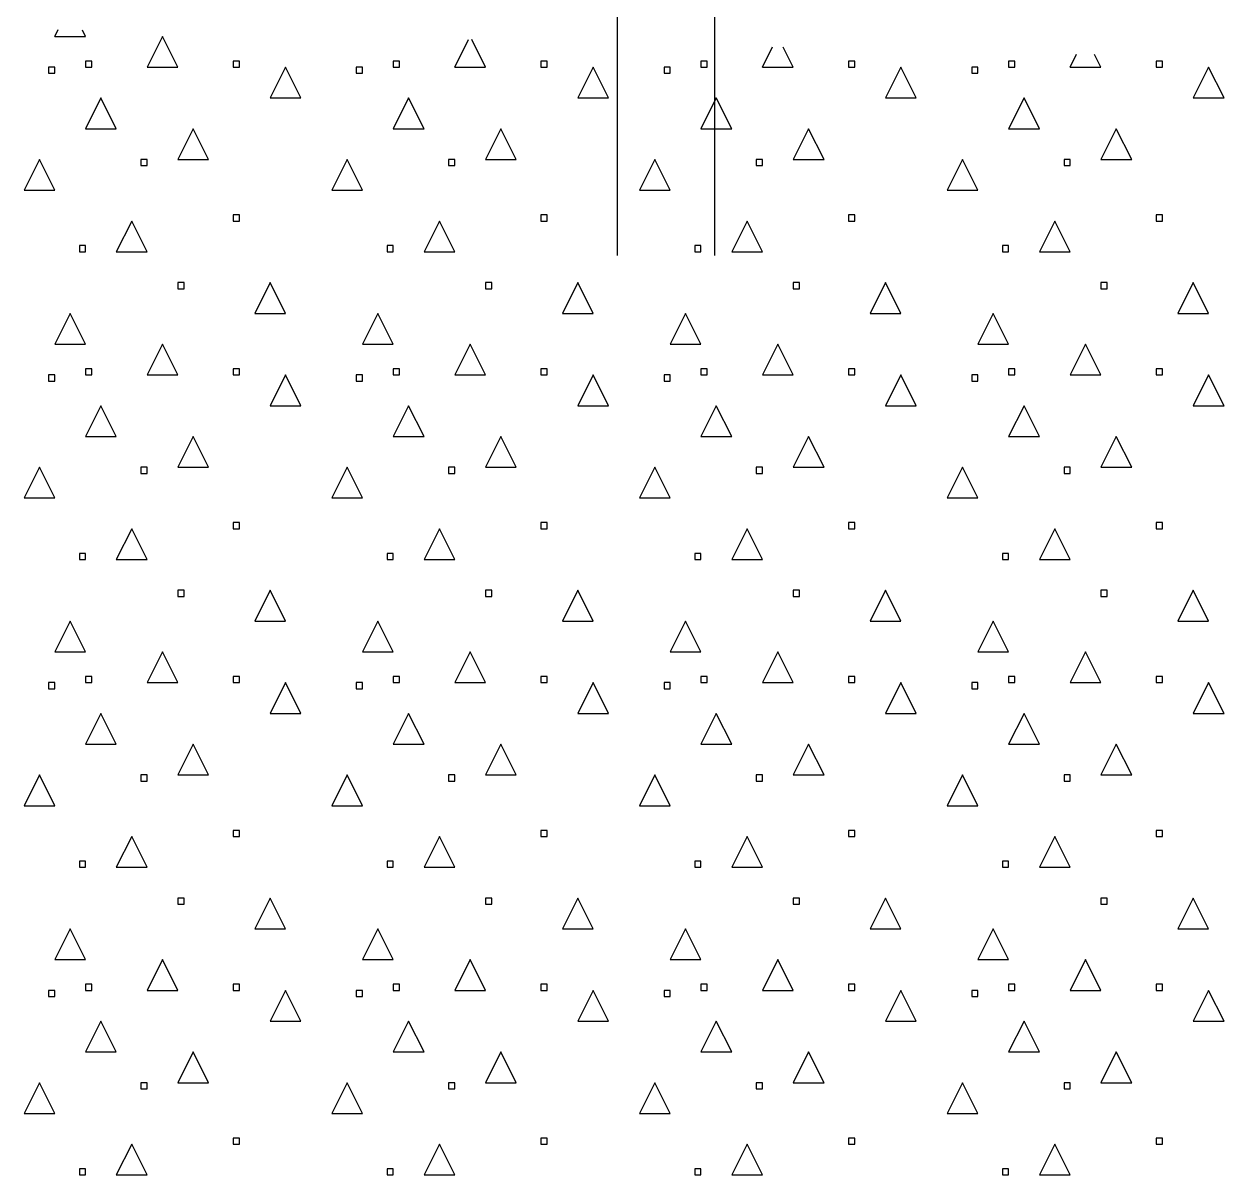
# Model space of a CAD drawing. Header units: metres. Extents: x -220 to 294, y -29 to 18.
# Drawn here: x 229.427 to 233.327, y 2.297 to 6.038 of the extents above; entities that cross this region are included whole.
import ezdxf

# ---------------------------------------------------------------- set-up
doc = ezdxf.new("R2010")
doc.units = ezdxf.units.M
doc.header["$MEASUREMENT"] = 0
doc.layers.add('Standart', color=7, linetype='Continuous')
doc.layers.add('Tarama', color=7, linetype='Continuous')

msp = doc.modelspace()

# ---------------------------------------------------------------- linework, layer by layer
at = {"layer": 'Standart', "color": 98, "linetype": 'Continuous', "lineweight": -3}
for p, q in [((231.3548, 6.1977), (231.3548, 5.285)), ((231.6715, 6.1233), (231.6715, 5.285))]:
    msp.add_line(p, q, dxfattribs=at)
at = {"layer": 'Tarama', "color": 251, "linetype": 'Continuous', "lineweight": -3}
for p, q in [((229.5273, 5.9974), (229.5386, 6.0199)), ((229.6273, 5.9974), (229.617, 6.018)), ((229.5273, 5.9974), (229.6273, 5.9974)), ((229.8773, 5.9974), (229.8273, 5.8974)), ((229.9273, 5.8974), (229.8773, 5.9974)), ((230.8273, 5.8974), (230.8724, 5.9875)), ((230.9273, 5.8974), (230.8823, 5.9873)), ((231.8273, 5.8974), (231.8603, 5.9635)), ((231.9273, 5.8974), (231.8946, 5.9627)), ((232.8273, 5.8974), (232.8483, 5.9395)), ((232.9273, 5.8974), (232.9069, 5.9381)), ((229.5273, 5.8974), (229.5073, 5.8974)), ((229.5073, 5.8974), (229.5073, 5.8774)), ((229.5273, 5.8774), (229.5273, 5.8974)), ((229.6473, 5.9174), (229.6273, 5.9174)), ((229.6273, 5.9174), (229.6273, 5.8974)), ((229.6273, 5.8974), (229.6473, 5.8974)), ((229.6473, 5.8974), (229.6473, 5.9174)), ((229.8273, 5.8974), (229.9273, 5.8974)), ((230.1273, 5.9174), (230.1073, 5.9174)), ((230.1073, 5.9174), (230.1073, 5.8974)), ((230.1073, 5.8974), (230.1273, 5.8974)), ((230.1273, 5.8974), (230.1273, 5.9174)), ((230.2773, 5.8974), (230.2273, 5.7974)), ((230.3273, 5.7974), (230.2773, 5.8974)), ((230.5273, 5.8974), (230.5073, 5.8974)), ((230.5073, 5.8974), (230.5073, 5.8774)), ((230.5273, 5.8774), (230.5273, 5.8974)), ((230.6473, 5.9174), (230.6273, 5.9174)), ((230.6273, 5.9174), (230.6273, 5.8974)), ((230.6273, 5.8974), (230.6473, 5.8974)), ((230.6473, 5.8974), (230.6473, 5.9174)), ((230.8273, 5.8974), (230.9273, 5.8974)), ((231.1273, 5.9174), (231.1073, 5.9174)), ((231.1073, 5.9174), (231.1073, 5.8974)), ((231.1073, 5.8974), (231.1273, 5.8974)), ((231.1273, 5.8974), (231.1273, 5.9174)), ((231.2773, 5.8974), (231.2273, 5.7974)), ((231.3273, 5.7974), (231.2773, 5.8974)), ((231.5273, 5.8974), (231.5073, 5.8974)), ((231.5073, 5.8974), (231.5073, 5.8774)), ((231.5273, 5.8774), (231.5273, 5.8974)), ((231.6473, 5.9174), (231.6273, 5.9174)), ((231.6273, 5.9174), (231.6273, 5.8974)), ((231.6273, 5.8974), (231.6473, 5.8974)), ((231.6473, 5.8974), (231.6473, 5.9174)), ((231.8273, 5.8974), (231.9273, 5.8974)), ((232.1273, 5.9174), (232.1073, 5.9174)), ((232.1073, 5.9174), (232.1073, 5.8974)), ((232.1073, 5.8974), (232.1273, 5.8974)), ((232.1273, 5.8974), (232.1273, 5.9174)), ((232.2773, 5.8974), (232.2273, 5.7974)), ((232.3273, 5.7974), (232.2773, 5.8974)), ((232.5273, 5.8974), (232.5073, 5.8974)), ((232.5073, 5.8974), (232.5073, 5.8774)), ((232.5273, 5.8774), (232.5273, 5.8974)), ((232.6473, 5.9174), (232.6273, 5.9174)), ((232.6273, 5.9174), (232.6273, 5.8974)), ((232.6273, 5.8974), (232.6473, 5.8974)), ((232.6473, 5.8974), (232.6473, 5.9174)), ((232.8273, 5.8974), (232.9273, 5.8974)), ((233.1273, 5.9174), (233.1073, 5.9174)), ((233.1073, 5.9174), (233.1073, 5.8974)), ((233.1073, 5.8974), (233.1273, 5.8974)), ((233.1273, 5.8974), (233.1273, 5.9174)), ((233.2773, 5.8974), (233.2273, 5.7974)), ((233.3273, 5.7974), (233.2773, 5.8974)), ((229.5073, 5.8774), (229.5273, 5.8774)), ((230.5073, 5.8774), (230.5273, 5.8774)), ((231.5073, 5.8774), (231.5273, 5.8774)), ((232.5073, 5.8774), (232.5273, 5.8774)), ((229.6773, 5.7974), (229.6273, 5.6974)), ((229.7273, 5.6974), (229.6773, 5.7974)), ((230.2273, 5.7974), (230.3273, 5.7974)), ((230.6773, 5.7974), (230.6273, 5.6974)), ((230.7273, 5.6974), (230.6773, 5.7974)), ((231.2273, 5.7974), (231.3273, 5.7974)), ((231.6773, 5.7974), (231.6273, 5.6974)), ((231.7273, 5.6974), (231.6773, 5.7974)), ((232.2273, 5.7974), (232.3273, 5.7974)), ((232.6773, 5.7974), (232.6273, 5.6974)), ((232.7273, 5.6974), (232.6773, 5.7974)), ((233.2273, 5.7974), (233.3273, 5.7974)), ((229.6273, 5.6974), (229.7273, 5.6974)), ((229.9773, 5.6974), (229.9273, 5.5974)), ((230.0273, 5.5974), (229.9773, 5.6974)), ((230.6273, 5.6974), (230.7273, 5.6974)), ((230.9773, 5.6974), (230.9273, 5.5974)), ((231.0273, 5.5974), (230.9773, 5.6974)), ((231.6273, 5.6974), (231.7273, 5.6974)), ((231.9773, 5.6974), (231.9273, 5.5974)), ((232.0273, 5.5974), (231.9773, 5.6974)), ((232.6273, 5.6974), (232.7273, 5.6974)), ((232.9773, 5.6974), (232.9273, 5.5974)), ((233.0273, 5.5974), (232.9773, 5.6974)), ((229.4773, 5.5974), (229.4273, 5.4974)), ((229.5273, 5.4974), (229.4773, 5.5974)), ((229.8273, 5.5974), (229.8073, 5.5974)), ((229.8073, 5.5974), (229.8073, 5.5774)), ((229.8073, 5.5774), (229.8273, 5.5774)), ((229.8273, 5.5774), (229.8273, 5.5974)), ((229.9273, 5.5974), (230.0273, 5.5974)), ((230.4773, 5.5974), (230.4273, 5.4974)), ((230.5273, 5.4974), (230.4773, 5.5974)), ((230.8273, 5.5974), (230.8073, 5.5974)), ((230.8073, 5.5974), (230.8073, 5.5774)), ((230.8073, 5.5774), (230.8273, 5.5774)), ((230.8273, 5.5774), (230.8273, 5.5974)), ((230.9273, 5.5974), (231.0273, 5.5974)), ((231.4773, 5.5974), (231.4273, 5.4974)), ((231.5273, 5.4974), (231.4773, 5.5974)), ((231.8273, 5.5974), (231.8073, 5.5974)), ((231.8073, 5.5974), (231.8073, 5.5774)), ((231.8073, 5.5774), (231.8273, 5.5774)), ((231.8273, 5.5774), (231.8273, 5.5974)), ((231.9273, 5.5974), (232.0273, 5.5974)), ((232.4773, 5.5974), (232.4273, 5.4974)), ((232.5273, 5.4974), (232.4773, 5.5974)), ((232.8273, 5.5974), (232.8073, 5.5974)), ((232.8073, 5.5974), (232.8073, 5.5774)), ((232.8073, 5.5774), (232.8273, 5.5774)), ((232.8273, 5.5774), (232.8273, 5.5974)), ((232.9273, 5.5974), (233.0273, 5.5974)), ((229.4273, 5.4974), (229.5273, 5.4974)), ((230.4273, 5.4974), (230.5273, 5.4974)), ((231.4273, 5.4974), (231.5273, 5.4974)), ((232.4273, 5.4974), (232.5273, 5.4974)), ((229.7773, 5.3974), (229.7273, 5.2974)), ((229.8273, 5.2974), (229.7773, 5.3974)), ((230.1273, 5.4174), (230.1073, 5.4174)), ((230.1073, 5.4174), (230.1073, 5.3974)), ((230.1073, 5.3974), (230.1273, 5.3974)), ((230.1273, 5.3974), (230.1273, 5.4174)), ((230.7773, 5.3974), (230.7273, 5.2974)), ((230.8273, 5.2974), (230.7773, 5.3974)), ((231.1273, 5.4174), (231.1073, 5.4174)), ((231.1073, 5.4174), (231.1073, 5.3974)), ((231.1073, 5.3974), (231.1273, 5.3974)), ((231.1273, 5.3974), (231.1273, 5.4174)), ((231.7773, 5.3974), (231.7273, 5.2974)), ((231.8273, 5.2974), (231.7773, 5.3974)), ((232.1273, 5.4174), (232.1073, 5.4174)), ((232.1073, 5.4174), (232.1073, 5.3974)), ((232.1073, 5.3974), (232.1273, 5.3974)), ((232.1273, 5.3974), (232.1273, 5.4174)), ((232.7773, 5.3974), (232.7273, 5.2974)), ((232.8273, 5.2974), (232.7773, 5.3974)), ((233.1273, 5.4174), (233.1073, 5.4174)), ((233.1073, 5.4174), (233.1073, 5.3974)), ((233.1073, 5.3974), (233.1273, 5.3974)), ((233.1273, 5.3974), (233.1273, 5.4174)), ((229.6273, 5.3174), (229.6073, 5.3174)), ((229.6073, 5.3174), (229.6073, 5.2974)), ((229.6273, 5.2974), (229.6273, 5.3174)), ((230.6273, 5.3174), (230.6073, 5.3174)), ((230.6073, 5.3174), (230.6073, 5.2974)), ((230.6273, 5.2974), (230.6273, 5.3174)), ((231.6273, 5.3174), (231.6073, 5.3174)), ((231.6073, 5.3174), (231.6073, 5.2974)), ((231.6273, 5.2974), (231.6273, 5.3174)), ((232.6273, 5.3174), (232.6073, 5.3174)), ((232.6073, 5.3174), (232.6073, 5.2974)), ((232.6273, 5.2974), (232.6273, 5.3174)), ((229.6073, 5.2974), (229.6273, 5.2974)), ((229.7273, 5.2974), (229.8273, 5.2974)), ((230.6073, 5.2974), (230.6273, 5.2974)), ((230.7273, 5.2974), (230.8273, 5.2974)), ((231.6073, 5.2974), (231.6273, 5.2974)), ((231.7273, 5.2974), (231.8273, 5.2974)), ((232.6073, 5.2974), (232.6273, 5.2974)), ((232.7273, 5.2974), (232.8273, 5.2974)), ((229.9473, 5.1974), (229.9273, 5.1974)), ((229.9273, 5.1974), (229.9273, 5.1774)), ((229.9473, 5.1774), (229.9473, 5.1974)), ((230.2273, 5.1974), (230.1773, 5.0974)), ((230.2773, 5.0974), (230.2273, 5.1974)), ((230.9473, 5.1974), (230.9273, 5.1974)), ((230.9273, 5.1974), (230.9273, 5.1774)), ((230.9473, 5.1774), (230.9473, 5.1974)), ((231.2273, 5.1974), (231.1773, 5.0974)), ((231.2773, 5.0974), (231.2273, 5.1974)), ((231.9473, 5.1974), (231.9273, 5.1974)), ((231.9273, 5.1974), (231.9273, 5.1774)), ((231.9473, 5.1774), (231.9473, 5.1974)), ((232.2273, 5.1974), (232.1773, 5.0974)), ((232.2773, 5.0974), (232.2273, 5.1974)), ((232.9473, 5.1974), (232.9273, 5.1974)), ((232.9273, 5.1974), (232.9273, 5.1774)), ((232.9473, 5.1774), (232.9473, 5.1974)), ((233.2273, 5.1974), (233.1773, 5.0974)), ((233.2773, 5.0974), (233.2273, 5.1974)), ((229.9273, 5.1774), (229.9473, 5.1774)), ((230.9273, 5.1774), (230.9473, 5.1774)), ((231.9273, 5.1774), (231.9473, 5.1774)), ((232.9273, 5.1774), (232.9473, 5.1774)), ((229.5773, 5.0974), (229.5273, 4.9974)), ((229.6273, 4.9974), (229.5773, 5.0974)), ((230.1773, 5.0974), (230.2773, 5.0974)), ((230.5773, 5.0974), (230.5273, 4.9974)), ((230.6273, 4.9974), (230.5773, 5.0974)), ((231.1773, 5.0974), (231.2773, 5.0974)), ((231.5773, 5.0974), (231.5273, 4.9974)), ((231.6273, 4.9974), (231.5773, 5.0974)), ((232.1773, 5.0974), (232.2773, 5.0974)), ((232.5773, 5.0974), (232.5273, 4.9974)), ((232.6273, 4.9974), (232.5773, 5.0974)), ((233.1773, 5.0974), (233.2773, 5.0974)), ((229.5273, 4.9974), (229.6273, 4.9974)), ((229.8773, 4.9974), (229.8273, 4.8974)), ((229.9273, 4.8974), (229.8773, 4.9974)), ((230.5273, 4.9974), (230.6273, 4.9974)), ((230.8773, 4.9974), (230.8273, 4.8974)), ((230.9273, 4.8974), (230.8773, 4.9974)), ((231.5273, 4.9974), (231.6273, 4.9974)), ((231.8773, 4.9974), (231.8273, 4.8974)), ((231.9273, 4.8974), (231.8773, 4.9974)), ((232.5273, 4.9974), (232.6273, 4.9974)), ((232.8773, 4.9974), (232.8273, 4.8974)), ((232.9273, 4.8974), (232.8773, 4.9974)), ((229.6473, 4.9174), (229.6273, 4.9174)), ((229.6273, 4.9174), (229.6273, 4.8974)), ((229.6473, 4.8974), (229.6473, 4.9174)), ((230.1273, 4.9174), (230.1073, 4.9174)), ((230.1073, 4.9174), (230.1073, 4.8974)), ((230.1273, 4.8974), (230.1273, 4.9174)), ((230.6473, 4.9174), (230.6273, 4.9174)), ((230.6273, 4.9174), (230.6273, 4.8974)), ((230.6473, 4.8974), (230.6473, 4.9174)), ((231.1273, 4.9174), (231.1073, 4.9174)), ((231.1073, 4.9174), (231.1073, 4.8974)), ((231.1273, 4.8974), (231.1273, 4.9174)), ((231.6473, 4.9174), (231.6273, 4.9174)), ((231.6273, 4.9174), (231.6273, 4.8974)), ((231.6473, 4.8974), (231.6473, 4.9174)), ((232.1273, 4.9174), (232.1073, 4.9174)), ((232.1073, 4.9174), (232.1073, 4.8974)), ((232.1273, 4.8974), (232.1273, 4.9174)), ((232.6473, 4.9174), (232.6273, 4.9174)), ((232.6273, 4.9174), (232.6273, 4.8974)), ((232.6473, 4.8974), (232.6473, 4.9174)), ((233.1273, 4.9174), (233.1073, 4.9174)), ((233.1073, 4.9174), (233.1073, 4.8974)), ((233.1273, 4.8974), (233.1273, 4.9174)), ((229.5273, 4.8974), (229.5073, 4.8974)), ((229.5073, 4.8974), (229.5073, 4.8774)), ((229.5073, 4.8774), (229.5273, 4.8774)), ((229.5273, 4.8774), (229.5273, 4.8974)), ((229.6273, 4.8974), (229.6473, 4.8974)), ((229.8273, 4.8974), (229.9273, 4.8974)), ((230.1073, 4.8974), (230.1273, 4.8974)), ((230.2773, 4.8974), (230.2273, 4.7974)), ((230.3273, 4.7974), (230.2773, 4.8974)), ((230.5273, 4.8974), (230.5073, 4.8974)), ((230.5073, 4.8974), (230.5073, 4.8774)), ((230.5073, 4.8774), (230.5273, 4.8774)), ((230.5273, 4.8774), (230.5273, 4.8974)), ((230.6273, 4.8974), (230.6473, 4.8974)), ((230.8273, 4.8974), (230.9273, 4.8974)), ((231.1073, 4.8974), (231.1273, 4.8974)), ((231.2773, 4.8974), (231.2273, 4.7974)), ((231.3273, 4.7974), (231.2773, 4.8974)), ((231.5273, 4.8974), (231.5073, 4.8974)), ((231.5073, 4.8974), (231.5073, 4.8774)), ((231.5073, 4.8774), (231.5273, 4.8774)), ((231.5273, 4.8774), (231.5273, 4.8974)), ((231.6273, 4.8974), (231.6473, 4.8974)), ((231.8273, 4.8974), (231.9273, 4.8974)), ((232.1073, 4.8974), (232.1273, 4.8974)), ((232.2773, 4.8974), (232.2273, 4.7974)), ((232.3273, 4.7974), (232.2773, 4.8974)), ((232.5273, 4.8974), (232.5073, 4.8974)), ((232.5073, 4.8974), (232.5073, 4.8774)), ((232.5073, 4.8774), (232.5273, 4.8774)), ((232.5273, 4.8774), (232.5273, 4.8974)), ((232.6273, 4.8974), (232.6473, 4.8974)), ((232.8273, 4.8974), (232.9273, 4.8974)), ((233.1073, 4.8974), (233.1273, 4.8974)), ((233.2773, 4.8974), (233.2273, 4.7974)), ((233.3273, 4.7974), (233.2773, 4.8974)), ((229.6773, 4.7974), (229.6273, 4.6974)), ((229.7273, 4.6974), (229.6773, 4.7974)), ((230.2273, 4.7974), (230.3273, 4.7974)), ((230.6773, 4.7974), (230.6273, 4.6974)), ((230.7273, 4.6974), (230.6773, 4.7974)), ((231.2273, 4.7974), (231.3273, 4.7974)), ((231.6773, 4.7974), (231.6273, 4.6974)), ((231.7273, 4.6974), (231.6773, 4.7974)), ((232.2273, 4.7974), (232.3273, 4.7974)), ((232.6773, 4.7974), (232.6273, 4.6974)), ((232.7273, 4.6974), (232.6773, 4.7974)), ((233.2273, 4.7974), (233.3273, 4.7974)), ((229.6273, 4.6974), (229.7273, 4.6974)), ((229.9773, 4.6974), (229.9273, 4.5974)), ((230.0273, 4.5974), (229.9773, 4.6974)), ((230.6273, 4.6974), (230.7273, 4.6974)), ((230.9773, 4.6974), (230.9273, 4.5974)), ((231.0273, 4.5974), (230.9773, 4.6974)), ((231.6273, 4.6974), (231.7273, 4.6974)), ((231.9773, 4.6974), (231.9273, 4.5974)), ((232.0273, 4.5974), (231.9773, 4.6974)), ((232.6273, 4.6974), (232.7273, 4.6974)), ((232.9773, 4.6974), (232.9273, 4.5974)), ((233.0273, 4.5974), (232.9773, 4.6974)), ((229.4773, 4.5974), (229.4273, 4.4974)), ((229.5273, 4.4974), (229.4773, 4.5974)), ((229.8273, 4.5974), (229.8073, 4.5974)), ((229.8073, 4.5974), (229.8073, 4.5774)), ((229.8073, 4.5774), (229.8273, 4.5774)), ((229.8273, 4.5774), (229.8273, 4.5974)), ((229.9273, 4.5974), (230.0273, 4.5974)), ((230.4773, 4.5974), (230.4273, 4.4974)), ((230.5273, 4.4974), (230.4773, 4.5974)), ((230.8273, 4.5974), (230.8073, 4.5974)), ((230.8073, 4.5974), (230.8073, 4.5774)), ((230.8073, 4.5774), (230.8273, 4.5774)), ((230.8273, 4.5774), (230.8273, 4.5974)), ((230.9273, 4.5974), (231.0273, 4.5974)), ((231.4773, 4.5974), (231.4273, 4.4974)), ((231.5273, 4.4974), (231.4773, 4.5974)), ((231.8273, 4.5974), (231.8073, 4.5974)), ((231.8073, 4.5974), (231.8073, 4.5774)), ((231.8073, 4.5774), (231.8273, 4.5774)), ((231.8273, 4.5774), (231.8273, 4.5974)), ((231.9273, 4.5974), (232.0273, 4.5974)), ((232.4773, 4.5974), (232.4273, 4.4974)), ((232.5273, 4.4974), (232.4773, 4.5974)), ((232.8273, 4.5974), (232.8073, 4.5974)), ((232.8073, 4.5974), (232.8073, 4.5774)), ((232.8073, 4.5774), (232.8273, 4.5774)), ((232.8273, 4.5774), (232.8273, 4.5974)), ((232.9273, 4.5974), (233.0273, 4.5974)), ((229.4273, 4.4974), (229.5273, 4.4974)), ((230.4273, 4.4974), (230.5273, 4.4974)), ((231.4273, 4.4974), (231.5273, 4.4974)), ((232.4273, 4.4974), (232.5273, 4.4974)), ((230.1273, 4.4174), (230.1073, 4.4174)), ((230.1073, 4.4174), (230.1073, 4.3974)), ((230.1273, 4.3974), (230.1273, 4.4174)), ((231.1273, 4.4174), (231.1073, 4.4174)), ((231.1073, 4.4174), (231.1073, 4.3974)), ((231.1273, 4.3974), (231.1273, 4.4174)), ((232.1273, 4.4174), (232.1073, 4.4174)), ((232.1073, 4.4174), (232.1073, 4.3974)), ((232.1273, 4.3974), (232.1273, 4.4174)), ((233.1273, 4.4174), (233.1073, 4.4174)), ((233.1073, 4.4174), (233.1073, 4.3974)), ((233.1273, 4.3974), (233.1273, 4.4174)), ((229.7773, 4.3974), (229.7273, 4.2974)), ((229.8273, 4.2974), (229.7773, 4.3974)), ((230.1073, 4.3974), (230.1273, 4.3974)), ((230.7773, 4.3974), (230.7273, 4.2974)), ((230.8273, 4.2974), (230.7773, 4.3974)), ((231.1073, 4.3974), (231.1273, 4.3974)), ((231.7773, 4.3974), (231.7273, 4.2974)), ((231.8273, 4.2974), (231.7773, 4.3974)), ((232.1073, 4.3974), (232.1273, 4.3974)), ((232.7773, 4.3974), (232.7273, 4.2974)), ((232.8273, 4.2974), (232.7773, 4.3974)), ((233.1073, 4.3974), (233.1273, 4.3974)), ((229.6273, 4.3174), (229.6073, 4.3174)), ((229.6073, 4.3174), (229.6073, 4.2974)), ((229.6073, 4.2974), (229.6273, 4.2974)), ((229.6273, 4.2974), (229.6273, 4.3174)), ((229.7273, 4.2974), (229.8273, 4.2974)), ((230.6273, 4.3174), (230.6073, 4.3174)), ((230.6073, 4.3174), (230.6073, 4.2974)), ((230.6073, 4.2974), (230.6273, 4.2974)), ((230.6273, 4.2974), (230.6273, 4.3174)), ((230.7273, 4.2974), (230.8273, 4.2974)), ((231.6273, 4.3174), (231.6073, 4.3174)), ((231.6073, 4.3174), (231.6073, 4.2974)), ((231.6073, 4.2974), (231.6273, 4.2974)), ((231.6273, 4.2974), (231.6273, 4.3174)), ((231.7273, 4.2974), (231.8273, 4.2974)), ((232.6273, 4.3174), (232.6073, 4.3174)), ((232.6073, 4.3174), (232.6073, 4.2974)), ((232.6073, 4.2974), (232.6273, 4.2974)), ((232.6273, 4.2974), (232.6273, 4.3174)), ((232.7273, 4.2974), (232.8273, 4.2974)), ((229.9473, 4.1974), (229.9273, 4.1974)), ((229.9273, 4.1974), (229.9273, 4.1774)), ((229.9273, 4.1774), (229.9473, 4.1774)), ((229.9473, 4.1774), (229.9473, 4.1974)), ((230.2273, 4.1974), (230.1773, 4.0974)), ((230.2773, 4.0974), (230.2273, 4.1974)), ((230.9473, 4.1974), (230.9273, 4.1974)), ((230.9273, 4.1974), (230.9273, 4.1774)), ((230.9273, 4.1774), (230.9473, 4.1774)), ((230.9473, 4.1774), (230.9473, 4.1974)), ((231.2273, 4.1974), (231.1773, 4.0974)), ((231.2773, 4.0974), (231.2273, 4.1974)), ((231.9473, 4.1974), (231.9273, 4.1974)), ((231.9273, 4.1974), (231.9273, 4.1774)), ((231.9273, 4.1774), (231.9473, 4.1774)), ((231.9473, 4.1774), (231.9473, 4.1974)), ((232.2273, 4.1974), (232.1773, 4.0974)), ((232.2773, 4.0974), (232.2273, 4.1974)), ((232.9473, 4.1974), (232.9273, 4.1974)), ((232.9273, 4.1974), (232.9273, 4.1774)), ((232.9273, 4.1774), (232.9473, 4.1774)), ((232.9473, 4.1774), (232.9473, 4.1974)), ((233.2273, 4.1974), (233.1773, 4.0974)), ((233.2773, 4.0974), (233.2273, 4.1974)), ((229.5773, 4.0974), (229.5273, 3.9974)), ((229.6273, 3.9974), (229.5773, 4.0974)), ((230.1773, 4.0974), (230.2773, 4.0974)), ((230.5773, 4.0974), (230.5273, 3.9974)), ((230.6273, 3.9974), (230.5773, 4.0974)), ((231.1773, 4.0974), (231.2773, 4.0974)), ((231.5773, 4.0974), (231.5273, 3.9974)), ((231.6273, 3.9974), (231.5773, 4.0974)), ((232.1773, 4.0974), (232.2773, 4.0974)), ((232.5773, 4.0974), (232.5273, 3.9974)), ((232.6273, 3.9974), (232.5773, 4.0974)), ((233.1773, 4.0974), (233.2773, 4.0974)), ((229.5273, 3.9974), (229.6273, 3.9974)), ((229.8773, 3.9974), (229.8273, 3.8974)), ((229.9273, 3.8974), (229.8773, 3.9974)), ((230.5273, 3.9974), (230.6273, 3.9974)), ((230.8773, 3.9974), (230.8273, 3.8974)), ((230.9273, 3.8974), (230.8773, 3.9974)), ((231.5273, 3.9974), (231.6273, 3.9974)), ((231.8773, 3.9974), (231.8273, 3.8974)), ((231.9273, 3.8974), (231.8773, 3.9974)), ((232.5273, 3.9974), (232.6273, 3.9974)), ((232.8773, 3.9974), (232.8273, 3.8974)), ((232.9273, 3.8974), (232.8773, 3.9974)), ((229.6473, 3.9174), (229.6273, 3.9174)), ((229.6273, 3.9174), (229.6273, 3.8974)), ((229.6473, 3.8974), (229.6473, 3.9174)), ((230.1273, 3.9174), (230.1073, 3.9174)), ((230.1073, 3.9174), (230.1073, 3.8974)), ((230.1273, 3.8974), (230.1273, 3.9174)), ((230.6473, 3.9174), (230.6273, 3.9174)), ((230.6273, 3.9174), (230.6273, 3.8974)), ((230.6473, 3.8974), (230.6473, 3.9174)), ((231.1273, 3.9174), (231.1073, 3.9174)), ((231.1073, 3.9174), (231.1073, 3.8974)), ((231.1273, 3.8974), (231.1273, 3.9174)), ((231.6473, 3.9174), (231.6273, 3.9174)), ((231.6273, 3.9174), (231.6273, 3.8974)), ((231.6473, 3.8974), (231.6473, 3.9174)), ((232.1273, 3.9174), (232.1073, 3.9174)), ((232.1073, 3.9174), (232.1073, 3.8974)), ((232.1273, 3.8974), (232.1273, 3.9174)), ((232.6473, 3.9174), (232.6273, 3.9174)), ((232.6273, 3.9174), (232.6273, 3.8974)), ((232.6473, 3.8974), (232.6473, 3.9174)), ((233.1273, 3.9174), (233.1073, 3.9174)), ((233.1073, 3.9174), (233.1073, 3.8974)), ((233.1273, 3.8974), (233.1273, 3.9174)), ((229.5273, 3.8974), (229.5073, 3.8974)), ((229.5073, 3.8974), (229.5073, 3.8774)), ((229.5073, 3.8774), (229.5273, 3.8774)), ((229.5273, 3.8774), (229.5273, 3.8974)), ((229.6273, 3.8974), (229.6473, 3.8974)), ((229.8273, 3.8974), (229.9273, 3.8974)), ((230.1073, 3.8974), (230.1273, 3.8974)), ((230.2773, 3.8974), (230.2273, 3.7974)), ((230.3273, 3.7974), (230.2773, 3.8974)), ((230.5273, 3.8974), (230.5073, 3.8974)), ((230.5073, 3.8974), (230.5073, 3.8774)), ((230.5073, 3.8774), (230.5273, 3.8774)), ((230.5273, 3.8774), (230.5273, 3.8974)), ((230.6273, 3.8974), (230.6473, 3.8974)), ((230.8273, 3.8974), (230.9273, 3.8974)), ((231.1073, 3.8974), (231.1273, 3.8974)), ((231.2773, 3.8974), (231.2273, 3.7974)), ((231.3273, 3.7974), (231.2773, 3.8974)), ((231.5273, 3.8974), (231.5073, 3.8974)), ((231.5073, 3.8974), (231.5073, 3.8774)), ((231.5073, 3.8774), (231.5273, 3.8774)), ((231.5273, 3.8774), (231.5273, 3.8974)), ((231.6273, 3.8974), (231.6473, 3.8974)), ((231.8273, 3.8974), (231.9273, 3.8974)), ((232.1073, 3.8974), (232.1273, 3.8974)), ((232.2773, 3.8974), (232.2273, 3.7974)), ((232.3273, 3.7974), (232.2773, 3.8974)), ((232.5273, 3.8974), (232.5073, 3.8974)), ((232.5073, 3.8974), (232.5073, 3.8774)), ((232.5073, 3.8774), (232.5273, 3.8774)), ((232.5273, 3.8774), (232.5273, 3.8974)), ((232.6273, 3.8974), (232.6473, 3.8974)), ((232.8273, 3.8974), (232.9273, 3.8974)), ((233.1073, 3.8974), (233.1273, 3.8974)), ((233.2773, 3.8974), (233.2273, 3.7974)), ((233.3273, 3.7974), (233.2773, 3.8974)), ((229.6773, 3.7974), (229.6273, 3.6974)), ((229.7273, 3.6974), (229.6773, 3.7974)), ((230.2273, 3.7974), (230.3273, 3.7974)), ((230.6773, 3.7974), (230.6273, 3.6974)), ((230.7273, 3.6974), (230.6773, 3.7974)), ((231.2273, 3.7974), (231.3273, 3.7974)), ((231.6773, 3.7974), (231.6273, 3.6974)), ((231.7273, 3.6974), (231.6773, 3.7974)), ((232.2273, 3.7974), (232.3273, 3.7974)), ((232.6773, 3.7974), (232.6273, 3.6974)), ((232.7273, 3.6974), (232.6773, 3.7974)), ((233.2273, 3.7974), (233.3273, 3.7974)), ((229.6273, 3.6974), (229.7273, 3.6974)), ((229.9773, 3.6974), (229.9273, 3.5974)), ((230.0273, 3.5974), (229.9773, 3.6974)), ((230.6273, 3.6974), (230.7273, 3.6974)), ((230.9773, 3.6974), (230.9273, 3.5974)), ((231.0273, 3.5974), (230.9773, 3.6974)), ((231.6273, 3.6974), (231.7273, 3.6974)), ((231.9773, 3.6974), (231.9273, 3.5974)), ((232.0273, 3.5974), (231.9773, 3.6974)), ((232.6273, 3.6974), (232.7273, 3.6974)), ((232.9773, 3.6974), (232.9273, 3.5974)), ((233.0273, 3.5974), (232.9773, 3.6974)), ((229.4773, 3.5974), (229.4273, 3.4974)), ((229.5273, 3.4974), (229.4773, 3.5974)), ((229.8273, 3.5974), (229.8073, 3.5974)), ((229.8073, 3.5974), (229.8073, 3.5774)), ((229.8273, 3.5774), (229.8273, 3.5974)), ((229.9273, 3.5974), (230.0273, 3.5974)), ((230.4773, 3.5974), (230.4273, 3.4974)), ((230.5273, 3.4974), (230.4773, 3.5974)), ((230.8273, 3.5974), (230.8073, 3.5974)), ((230.8073, 3.5974), (230.8073, 3.5774)), ((230.8273, 3.5774), (230.8273, 3.5974)), ((230.9273, 3.5974), (231.0273, 3.5974)), ((231.4773, 3.5974), (231.4273, 3.4974)), ((231.5273, 3.4974), (231.4773, 3.5974)), ((231.8273, 3.5974), (231.8073, 3.5974)), ((231.8073, 3.5974), (231.8073, 3.5774)), ((231.8273, 3.5774), (231.8273, 3.5974)), ((231.9273, 3.5974), (232.0273, 3.5974)), ((232.4773, 3.5974), (232.4273, 3.4974)), ((232.5273, 3.4974), (232.4773, 3.5974)), ((232.8273, 3.5974), (232.8073, 3.5974)), ((232.8073, 3.5974), (232.8073, 3.5774)), ((232.8273, 3.5774), (232.8273, 3.5974)), ((232.9273, 3.5974), (233.0273, 3.5974)), ((229.8073, 3.5774), (229.8273, 3.5774)), ((230.8073, 3.5774), (230.8273, 3.5774)), ((231.8073, 3.5774), (231.8273, 3.5774)), ((232.8073, 3.5774), (232.8273, 3.5774)), ((229.4273, 3.4974), (229.5273, 3.4974)), ((230.4273, 3.4974), (230.5273, 3.4974)), ((231.4273, 3.4974), (231.5273, 3.4974)), ((232.4273, 3.4974), (232.5273, 3.4974)), ((229.7773, 3.3974), (229.7273, 3.2974)), ((229.8273, 3.2974), (229.7773, 3.3974)), ((230.1273, 3.4174), (230.1073, 3.4174)), ((230.1073, 3.4174), (230.1073, 3.3974)), ((230.1073, 3.3974), (230.1273, 3.3974)), ((230.1273, 3.3974), (230.1273, 3.4174)), ((230.7773, 3.3974), (230.7273, 3.2974)), ((230.8273, 3.2974), (230.7773, 3.3974)), ((231.1273, 3.4174), (231.1073, 3.4174)), ((231.1073, 3.4174), (231.1073, 3.3974)), ((231.1073, 3.3974), (231.1273, 3.3974)), ((231.1273, 3.3974), (231.1273, 3.4174)), ((231.7773, 3.3974), (231.7273, 3.2974)), ((231.8273, 3.2974), (231.7773, 3.3974)), ((232.1273, 3.4174), (232.1073, 3.4174)), ((232.1073, 3.4174), (232.1073, 3.3974)), ((232.1073, 3.3974), (232.1273, 3.3974)), ((232.1273, 3.3974), (232.1273, 3.4174)), ((232.7773, 3.3974), (232.7273, 3.2974)), ((232.8273, 3.2974), (232.7773, 3.3974)), ((233.1273, 3.4174), (233.1073, 3.4174)), ((233.1073, 3.4174), (233.1073, 3.3974)), ((233.1073, 3.3974), (233.1273, 3.3974)), ((233.1273, 3.3974), (233.1273, 3.4174)), ((229.6273, 3.3174), (229.6073, 3.3174)), ((229.6073, 3.3174), (229.6073, 3.2974)), ((229.6273, 3.2974), (229.6273, 3.3174)), ((230.6273, 3.3174), (230.6073, 3.3174)), ((230.6073, 3.3174), (230.6073, 3.2974)), ((230.6273, 3.2974), (230.6273, 3.3174)), ((231.6273, 3.3174), (231.6073, 3.3174)), ((231.6073, 3.3174), (231.6073, 3.2974)), ((231.6273, 3.2974), (231.6273, 3.3174)), ((232.6273, 3.3174), (232.6073, 3.3174)), ((232.6073, 3.3174), (232.6073, 3.2974)), ((232.6273, 3.2974), (232.6273, 3.3174)), ((229.6073, 3.2974), (229.6273, 3.2974)), ((229.7273, 3.2974), (229.8273, 3.2974)), ((230.6073, 3.2974), (230.6273, 3.2974)), ((230.7273, 3.2974), (230.8273, 3.2974)), ((231.6073, 3.2974), (231.6273, 3.2974)), ((231.7273, 3.2974), (231.8273, 3.2974)), ((232.6073, 3.2974), (232.6273, 3.2974)), ((232.7273, 3.2974), (232.8273, 3.2974)), ((229.9473, 3.1974), (229.9273, 3.1974)), ((229.9273, 3.1974), (229.9273, 3.1774)), ((229.9273, 3.1774), (229.9473, 3.1774)), ((229.9473, 3.1774), (229.9473, 3.1974)), ((230.2273, 3.1974), (230.1773, 3.0974)), ((230.2773, 3.0974), (230.2273, 3.1974)), ((230.9473, 3.1974), (230.9273, 3.1974)), ((230.9273, 3.1974), (230.9273, 3.1774)), ((230.9273, 3.1774), (230.9473, 3.1774)), ((230.9473, 3.1774), (230.9473, 3.1974)), ((231.2273, 3.1974), (231.1773, 3.0974)), ((231.2773, 3.0974), (231.2273, 3.1974)), ((231.9473, 3.1974), (231.9273, 3.1974)), ((231.9273, 3.1974), (231.9273, 3.1774)), ((231.9273, 3.1774), (231.9473, 3.1774)), ((231.9473, 3.1774), (231.9473, 3.1974)), ((232.2273, 3.1974), (232.1773, 3.0974)), ((232.2773, 3.0974), (232.2273, 3.1974)), ((232.9473, 3.1974), (232.9273, 3.1974)), ((232.9273, 3.1974), (232.9273, 3.1774)), ((232.9273, 3.1774), (232.9473, 3.1774)), ((232.9473, 3.1774), (232.9473, 3.1974)), ((233.2273, 3.1974), (233.1773, 3.0974)), ((233.2773, 3.0974), (233.2273, 3.1974)), ((229.5773, 3.0974), (229.5273, 2.9974)), ((229.6273, 2.9974), (229.5773, 3.0974)), ((230.1773, 3.0974), (230.2773, 3.0974)), ((230.5773, 3.0974), (230.5273, 2.9974)), ((230.6273, 2.9974), (230.5773, 3.0974)), ((231.1773, 3.0974), (231.2773, 3.0974)), ((231.5773, 3.0974), (231.5273, 2.9974)), ((231.6273, 2.9974), (231.5773, 3.0974)), ((232.1773, 3.0974), (232.2773, 3.0974)), ((232.5773, 3.0974), (232.5273, 2.9974)), ((232.6273, 2.9974), (232.5773, 3.0974)), ((233.1773, 3.0974), (233.2773, 3.0974)), ((229.5273, 2.9974), (229.6273, 2.9974)), ((229.8773, 2.9974), (229.8273, 2.8974)), ((229.9273, 2.8974), (229.8773, 2.9974)), ((230.5273, 2.9974), (230.6273, 2.9974)), ((230.8773, 2.9974), (230.8273, 2.8974)), ((230.9273, 2.8974), (230.8773, 2.9974)), ((231.5273, 2.9974), (231.6273, 2.9974)), ((231.8773, 2.9974), (231.8273, 2.8974)), ((231.9273, 2.8974), (231.8773, 2.9974)), ((232.5273, 2.9974), (232.6273, 2.9974)), ((232.8773, 2.9974), (232.8273, 2.8974)), ((232.9273, 2.8974), (232.8773, 2.9974)), ((229.5273, 2.8974), (229.5073, 2.8974)), ((229.5073, 2.8974), (229.5073, 2.8774)), ((229.5273, 2.8774), (229.5273, 2.8974)), ((229.6473, 2.9174), (229.6273, 2.9174)), ((229.6273, 2.9174), (229.6273, 2.8974)), ((229.6273, 2.8974), (229.6473, 2.8974)), ((229.6473, 2.8974), (229.6473, 2.9174)), ((229.8273, 2.8974), (229.9273, 2.8974)), ((230.1273, 2.9174), (230.1073, 2.9174)), ((230.1073, 2.9174), (230.1073, 2.8974)), ((230.1073, 2.8974), (230.1273, 2.8974)), ((230.1273, 2.8974), (230.1273, 2.9174)), ((230.2773, 2.8974), (230.2273, 2.7974)), ((230.3273, 2.7974), (230.2773, 2.8974)), ((230.5273, 2.8974), (230.5073, 2.8974)), ((230.5073, 2.8974), (230.5073, 2.8774)), ((230.5273, 2.8774), (230.5273, 2.8974)), ((230.6473, 2.9174), (230.6273, 2.9174)), ((230.6273, 2.9174), (230.6273, 2.8974)), ((230.6273, 2.8974), (230.6473, 2.8974)), ((230.6473, 2.8974), (230.6473, 2.9174)), ((230.8273, 2.8974), (230.9273, 2.8974)), ((231.1273, 2.9174), (231.1073, 2.9174)), ((231.1073, 2.9174), (231.1073, 2.8974)), ((231.1073, 2.8974), (231.1273, 2.8974)), ((231.1273, 2.8974), (231.1273, 2.9174)), ((231.2773, 2.8974), (231.2273, 2.7974)), ((231.3273, 2.7974), (231.2773, 2.8974)), ((231.5273, 2.8974), (231.5073, 2.8974)), ((231.5073, 2.8974), (231.5073, 2.8774)), ((231.5273, 2.8774), (231.5273, 2.8974)), ((231.6473, 2.9174), (231.6273, 2.9174)), ((231.6273, 2.9174), (231.6273, 2.8974)), ((231.6273, 2.8974), (231.6473, 2.8974)), ((231.6473, 2.8974), (231.6473, 2.9174)), ((231.8273, 2.8974), (231.9273, 2.8974)), ((232.1273, 2.9174), (232.1073, 2.9174)), ((232.1073, 2.9174), (232.1073, 2.8974)), ((232.1073, 2.8974), (232.1273, 2.8974)), ((232.1273, 2.8974), (232.1273, 2.9174)), ((232.2773, 2.8974), (232.2273, 2.7974)), ((232.3273, 2.7974), (232.2773, 2.8974)), ((232.5273, 2.8974), (232.5073, 2.8974)), ((232.5073, 2.8974), (232.5073, 2.8774)), ((232.5273, 2.8774), (232.5273, 2.8974)), ((232.6473, 2.9174), (232.6273, 2.9174)), ((232.6273, 2.9174), (232.6273, 2.8974)), ((232.6273, 2.8974), (232.6473, 2.8974)), ((232.6473, 2.8974), (232.6473, 2.9174)), ((232.8273, 2.8974), (232.9273, 2.8974)), ((233.1273, 2.9174), (233.1073, 2.9174)), ((233.1073, 2.9174), (233.1073, 2.8974)), ((233.1073, 2.8974), (233.1273, 2.8974)), ((233.1273, 2.8974), (233.1273, 2.9174)), ((233.2773, 2.8974), (233.2273, 2.7974)), ((233.3273, 2.7974), (233.2773, 2.8974)), ((229.5073, 2.8774), (229.5273, 2.8774)), ((230.5073, 2.8774), (230.5273, 2.8774)), ((231.5073, 2.8774), (231.5273, 2.8774)), ((232.5073, 2.8774), (232.5273, 2.8774)), ((229.6773, 2.7974), (229.6273, 2.6974)), ((229.7273, 2.6974), (229.6773, 2.7974)), ((230.2273, 2.7974), (230.3273, 2.7974)), ((230.6773, 2.7974), (230.6273, 2.6974)), ((230.7273, 2.6974), (230.6773, 2.7974)), ((231.2273, 2.7974), (231.3273, 2.7974)), ((231.6773, 2.7974), (231.6273, 2.6974)), ((231.7273, 2.6974), (231.6773, 2.7974)), ((232.2273, 2.7974), (232.3273, 2.7974)), ((232.6773, 2.7974), (232.6273, 2.6974)), ((232.7273, 2.6974), (232.6773, 2.7974)), ((233.2273, 2.7974), (233.3273, 2.7974)), ((229.6273, 2.6974), (229.7273, 2.6974)), ((229.9773, 2.6974), (229.9273, 2.5974)), ((230.0273, 2.5974), (229.9773, 2.6974)), ((230.6273, 2.6974), (230.7273, 2.6974)), ((230.9773, 2.6974), (230.9273, 2.5974)), ((231.0273, 2.5974), (230.9773, 2.6974)), ((231.6273, 2.6974), (231.7273, 2.6974)), ((231.9773, 2.6974), (231.9273, 2.5974)), ((232.0273, 2.5974), (231.9773, 2.6974)), ((232.6273, 2.6974), (232.7273, 2.6974)), ((232.9773, 2.6974), (232.9273, 2.5974)), ((233.0273, 2.5974), (232.9773, 2.6974)), ((229.4773, 2.5974), (229.4273, 2.4974)), ((229.5273, 2.4974), (229.4773, 2.5974)), ((229.8273, 2.5974), (229.8073, 2.5974)), ((229.8073, 2.5974), (229.8073, 2.5774)), ((229.8073, 2.5774), (229.8273, 2.5774)), ((229.8273, 2.5774), (229.8273, 2.5974)), ((229.9273, 2.5974), (230.0273, 2.5974)), ((230.4773, 2.5974), (230.4273, 2.4974)), ((230.5273, 2.4974), (230.4773, 2.5974)), ((230.8273, 2.5974), (230.8073, 2.5974)), ((230.8073, 2.5974), (230.8073, 2.5774)), ((230.8073, 2.5774), (230.8273, 2.5774)), ((230.8273, 2.5774), (230.8273, 2.5974)), ((230.9273, 2.5974), (231.0273, 2.5974)), ((231.4773, 2.5974), (231.4273, 2.4974)), ((231.5273, 2.4974), (231.4773, 2.5974)), ((231.8273, 2.5974), (231.8073, 2.5974)), ((231.8073, 2.5974), (231.8073, 2.5774)), ((231.8073, 2.5774), (231.8273, 2.5774)), ((231.8273, 2.5774), (231.8273, 2.5974)), ((231.9273, 2.5974), (232.0273, 2.5974)), ((232.4773, 2.5974), (232.4273, 2.4974)), ((232.5273, 2.4974), (232.4773, 2.5974)), ((232.8273, 2.5974), (232.8073, 2.5974)), ((232.8073, 2.5974), (232.8073, 2.5774)), ((232.8073, 2.5774), (232.8273, 2.5774)), ((232.8273, 2.5774), (232.8273, 2.5974)), ((232.9273, 2.5974), (233.0273, 2.5974)), ((229.4273, 2.4974), (229.5273, 2.4974)), ((230.4273, 2.4974), (230.5273, 2.4974)), ((231.4273, 2.4974), (231.5273, 2.4974)), ((232.4273, 2.4974), (232.5273, 2.4974)), ((229.7773, 2.3974), (229.7273, 2.2974)), ((229.8273, 2.2974), (229.7773, 2.3974)), ((230.1273, 2.4174), (230.1073, 2.4174)), ((230.1073, 2.4174), (230.1073, 2.3974)), ((230.1073, 2.3974), (230.1273, 2.3974)), ((230.1273, 2.3974), (230.1273, 2.4174)), ((230.7773, 2.3974), (230.7273, 2.2974)), ((230.8273, 2.2974), (230.7773, 2.3974)), ((231.1273, 2.4174), (231.1073, 2.4174)), ((231.1073, 2.4174), (231.1073, 2.3974)), ((231.1073, 2.3974), (231.1273, 2.3974)), ((231.1273, 2.3974), (231.1273, 2.4174)), ((231.7773, 2.3974), (231.7273, 2.2974)), ((231.8273, 2.2974), (231.7773, 2.3974)), ((232.1273, 2.4174), (232.1073, 2.4174)), ((232.1073, 2.4174), (232.1073, 2.3974)), ((232.1073, 2.3974), (232.1273, 2.3974)), ((232.1273, 2.3974), (232.1273, 2.4174)), ((232.7773, 2.3974), (232.7273, 2.2974)), ((232.8273, 2.2974), (232.7773, 2.3974)), ((233.1273, 2.4174), (233.1073, 2.4174)), ((233.1073, 2.4174), (233.1073, 2.3974)), ((233.1073, 2.3974), (233.1273, 2.3974)), ((233.1273, 2.3974), (233.1273, 2.4174)), ((229.6273, 2.3174), (229.6073, 2.3174)), ((229.6073, 2.3174), (229.6073, 2.2974)), ((229.6273, 2.2974), (229.6273, 2.3174)), ((230.6273, 2.3174), (230.6073, 2.3174)), ((230.6073, 2.3174), (230.6073, 2.2974)), ((230.6273, 2.2974), (230.6273, 2.3174)), ((231.6273, 2.3174), (231.6073, 2.3174)), ((231.6073, 2.3174), (231.6073, 2.2974)), ((231.6273, 2.2974), (231.6273, 2.3174)), ((232.6273, 2.3174), (232.6073, 2.3174)), ((232.6073, 2.3174), (232.6073, 2.2974)), ((232.6273, 2.2974), (232.6273, 2.3174)), ((229.6073, 2.2974), (229.6273, 2.2974)), ((229.7273, 2.2974), (229.8273, 2.2974)), ((230.6073, 2.2974), (230.6273, 2.2974)), ((230.7273, 2.2974), (230.8273, 2.2974)), ((231.6073, 2.2974), (231.6273, 2.2974)), ((231.7273, 2.2974), (231.8273, 2.2974)), ((232.6073, 2.2974), (232.6273, 2.2974)), ((232.7273, 2.2974), (232.8273, 2.2974))]:
    msp.add_line(p, q, dxfattribs=at)

doc.saveas('drawing.dxf')
